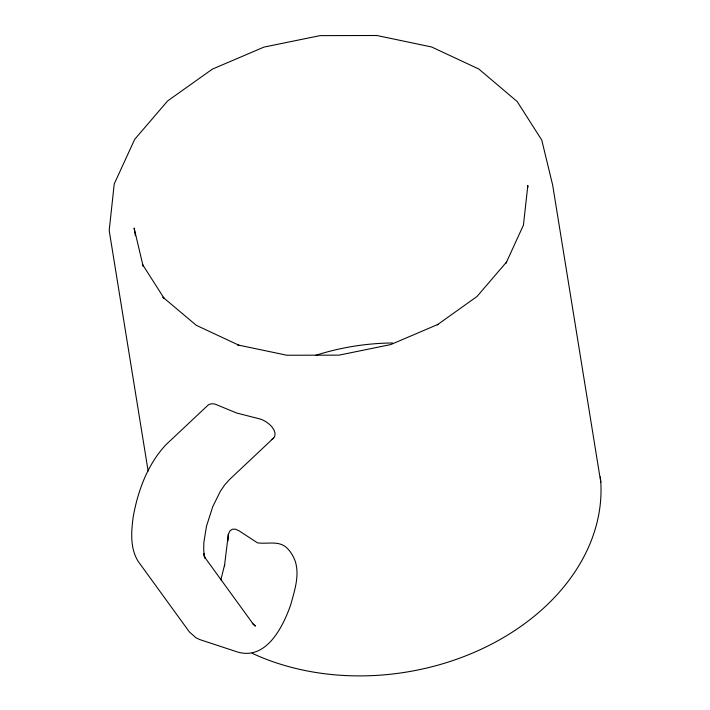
<?xml version="1.0" encoding="UTF-8"?>
<svg xmlns="http://www.w3.org/2000/svg" width="710" height="710" viewBox="0 0 710 710"><rect width="100%" height="100%" fill="white"/><g stroke="black" fill="none" stroke-linecap="round" stroke-linejoin="round"><path stroke-width="1.06" d="M527.743 187.6L527.832 185.47L523.43 225.132L505.884 263.472M271.469 439.614A16.135 9.381 24.6 0 0 274.894 435.665L274.992 432.931L273.962 429.923L271.903 426.852A18.575 10.801 24.6 0 0 261.138 419.282L236.421 412.945L215.219 404.159A18.575 9.017 40.6 0 0 207.506 405.641L165.847 444.833C147.715 464.287 138.077 490.291 133.338 516.09C131.208 531.098 129.832 547.987 138.193 561.406L189.401 631.953L195.942 637.731L199.705 639.55L237.743 652.082C266.596 660.362 283.237 626.477 290.914 604.166C294.623 590.4 299.735 575.437 295.236 561.228C293.212 555.717 290.124 550.561 285.571 546.771C277.548 540.638 266.685 544.25 257.455 542.839L239.137 530.867L235.471 529.19L232.312 529.225L229.88 530.973L228.345 534.31L227.954 540.931M228.345 534.31L224.44 566.163L224.653 564.654L220.854 579.866M506.674 261.883L476.996 296.505L437.324 324.807L438.114 324.346L390.677 344.59L339.105 355.133L286.911 355.248L237.655 344.918L238.835 345.184L196.297 325.322L162.883 297.179L164.25 298.537L142.382 264.253L143.127 266.214L134.11 228.017L135.344 235.676M273.696 437.946L229.605 479.436L224.91 484.646L220.455 491.072L212.814 506.532L206.477 526.216L203.797 542.866L203.734 550.49L204.56 556.942L203.655 553.64L205.226 558.326L204.178 556.711M252.29 623.336L255.422 626.078L253.266 624.152L204.409 556.844M600.802 482.347L552.655 185.044L541.748 140.048L517.217 101.574L478.806 69.012L431.644 46.993L376.877 35.5L320.095 35.624L263.987 47.091L212.379 69.118L167.595 100.962L134.696 139.346L114.221 183.943L109.198 230.572L148.141 471.041M600.358 476.863A223.171 169.193 -9.2 0 1 489.323 645.284A223.171 169.193 -9.2 0 1 252.085 653.253M315.684 355.337A198.099 150.183 -9.2 0 1 392.55 342.983"/></g></svg>
